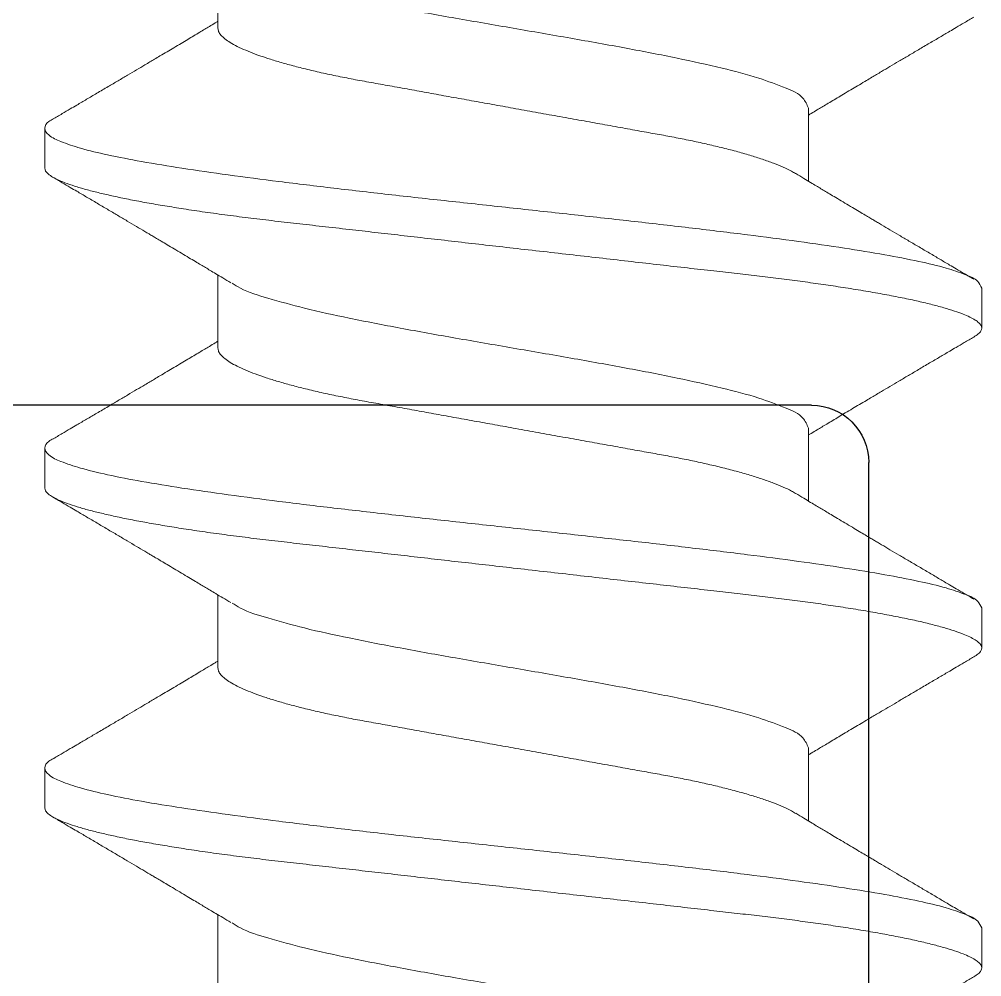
# Model space of a CAD drawing. Extents: x -82 to 113, y -82 to 93.
# Drawn here: x 19.3582 to 19.5267, y 87.1334 to 87.301 of the extents above; entities that cross this region are included whole.
import ezdxf

# ---------------------------------------------------------------- set-up
doc = ezdxf.new("R2010")
doc.units = 0
doc.header["$MEASUREMENT"] = 0
doc.linetypes.add('SLD-Solid', pattern=[0])
doc.layers.get('0').update_dxf_attribs({"linetype": 'CONTINUOUS'})
doc.layers.add('Ballons', color=7, linetype='CONTINUOUS')
doc.layers.add('VENT', color=5, linetype='CONTINUOUS')

# ---------------------------------------------------------------- blocks, each defined once
blk = doc.blocks.new('NO 8 2 IN')
at = {"color": 7, "linetype": 'SLD-Solid', "lineweight": 15}
for p, q in [((0.6425, 0.082), (0.6355, 0.082)), ((0.6985, 0.082), (0.6915, 0.082)), ((0.7545, 0.082), (0.7475, 0.082)), ((0.618, 0.05169), (0.60521, 0.05169)), ((0.674, 0.05169), (0.66121, 0.05169)), ((0.73, 0.05169), (0.71721, 0.05169)), ((0.786, 0.05169), (0.77321, 0.05169)), ((0.632, -0.05169), (0.64479, -0.05169)), ((0.688, -0.05169), (0.70079, -0.05169)), ((0.744, -0.05169), (0.75679, -0.05169)), ((0.6635, -0.082), (0.6705, -0.082)), ((0.7195, -0.082), (0.7265, -0.082)), ((0.7755, -0.082), (0.7825, -0.082))]:
    blk.add_line(p, q, dxfattribs=at)
for points, knots in [([(0.63386, 0.08045), (0.63399, 0.08074), (0.63431, 0.08144), (0.63552, 0.08233), (0.63707, 0.08107), (0.63801, 0.07885), (0.63918, 0.07537), (0.64028, 0.07064), (0.64143, 0.0647), (0.64257, 0.05766), (0.64372, 0.04964), (0.64488, 0.04077), (0.64603, 0.0312), (0.64719, 0.0211), (0.64834, 0.01064), (0.6495, 0), (0.65066, -0.01064), (0.65181, -0.0211), (0.65297, -0.03121), (0.65412, -0.04077), (0.65528, -0.04964), (0.65643, -0.05766), (0.65757, -0.06471), (0.65872, -0.07062), (0.65981, -0.07541), (0.66099, -0.07877), (0.66193, -0.08123), (0.66308, -0.0818), (0.6635, -0.082)], [0, 0, 0, 0, 0.005731, 0.013729, 0.021728, 0.035806, 0.057192, 0.085897, 0.121575, 0.16369, 0.211566, 0.264413, 0.32135, 0.381419, 0.443609, 0.506868, 0.570127, 0.632316, 0.692385, 0.749321, 0.802168, 0.850043, 0.892157, 0.927835, 0.956539, 0.977925, 0.992001, 1, 1, 1, 1]), ([(0.6425, 0.082), (0.64267, 0.08196), (0.64308, 0.08188), (0.64359, 0.08134), (0.64413, 0.08055), (0.64467, 0.07943), (0.64524, 0.078), (0.64582, 0.07624), (0.64639, 0.07424), (0.64694, 0.07201), (0.64749, 0.06959), (0.64804, 0.06692), (0.64858, 0.06404), (0.64911, 0.06094), (0.64965, 0.05756), (0.6502, 0.05389), (0.65074, 0.04995), (0.65126, 0.04587), (0.65176, 0.04167), (0.65225, 0.03731), (0.65277, 0.03278), (0.65329, 0.02821), (0.65381, 0.02362), (0.65433, 0.01904), (0.65486, 0.01436), (0.65541, 0.00962), (0.65595, 0.00482), (0.65652, -0.00015), (0.6571, -0.00526), (0.65769, -0.01048), (0.65828, -0.01564), (0.65886, -0.02071), (0.65942, -0.02565), (0.65997, -0.03045), (0.66048, -0.03495), (0.66096, -0.03915), (0.6614, -0.04309), (0.66187, -0.04691), (0.66235, -0.05063), (0.66285, -0.05422), (0.66338, -0.05776), (0.66393, -0.06122), (0.66452, -0.06456), (0.66511, -0.06766), (0.6657, -0.07048), (0.6663, -0.07301), (0.66689, -0.07524), (0.66746, -0.07712), (0.66801, -0.07865), (0.66852, -0.07985), (0.66902, -0.08079), (0.66951, -0.08145), (0.66998, -0.0819), (0.67034, -0.08197), (0.6705, -0.082)], [0, 0, 0, 0, 0.003092, 0.007218, 0.012848, 0.020196, 0.029358, 0.040368, 0.053221, 0.066587, 0.081415, 0.097635, 0.11516, 0.13389, 0.153715, 0.176448, 0.200174, 0.224724, 0.249924, 0.275905, 0.303091, 0.331379, 0.358167, 0.385658, 0.413725, 0.442232, 0.471038, 0.499995, 0.531578, 0.562966, 0.593969, 0.624401, 0.654092, 0.682884, 0.710636, 0.735058, 0.758527, 0.78147, 0.803831, 0.825476, 0.846274, 0.867849, 0.888108, 0.906911, 0.924131, 0.939662, 0.953422, 0.965357, 0.974673, 0.982441, 0.988705, 0.993557, 0.99719, 1, 1, 1, 1]), ([(0.68986, 0.08045), (0.68999, 0.08074), (0.69031, 0.08144), (0.69152, 0.08233), (0.69307, 0.08107), (0.69401, 0.07885), (0.69518, 0.07537), (0.69628, 0.07064), (0.69743, 0.0647), (0.69857, 0.05766), (0.69972, 0.04964), (0.70088, 0.04077), (0.70203, 0.0312), (0.70319, 0.0211), (0.70434, 0.01064), (0.7055, 0), (0.70666, -0.01064), (0.70781, -0.0211), (0.70897, -0.03121), (0.71012, -0.04077), (0.71128, -0.04964), (0.71243, -0.05766), (0.71357, -0.06471), (0.71472, -0.07062), (0.71581, -0.07541), (0.71699, -0.07877), (0.71793, -0.08123), (0.71908, -0.0818), (0.7195, -0.082)], [0, 0, 0, 0, 0.005731, 0.013729, 0.021728, 0.035806, 0.057192, 0.085897, 0.121575, 0.16369, 0.211566, 0.264413, 0.32135, 0.381419, 0.443609, 0.506868, 0.570127, 0.632316, 0.692385, 0.749321, 0.802168, 0.850043, 0.892157, 0.927835, 0.956539, 0.977925, 0.992001, 1, 1, 1, 1]), ([(0.6985, 0.082), (0.69867, 0.08196), (0.69908, 0.08188), (0.69959, 0.08134), (0.70013, 0.08055), (0.70067, 0.07943), (0.70124, 0.078), (0.70182, 0.07624), (0.70239, 0.07424), (0.70294, 0.07201), (0.70349, 0.06959), (0.70404, 0.06692), (0.70458, 0.06404), (0.70511, 0.06094), (0.70566, 0.05756), (0.7062, 0.05389), (0.70674, 0.04995), (0.70726, 0.04587), (0.70776, 0.04167), (0.70825, 0.03731), (0.70877, 0.03278), (0.70929, 0.02821), (0.70981, 0.02362), (0.71033, 0.01904), (0.71087, 0.01436), (0.71141, 0.00962), (0.71195, 0.00482), (0.71252, -0.00015), (0.7131, -0.00526), (0.71369, -0.01048), (0.71428, -0.01564), (0.71486, -0.02071), (0.71542, -0.02565), (0.71597, -0.03045), (0.71648, -0.03495), (0.71696, -0.03915), (0.7174, -0.04309), (0.71787, -0.04691), (0.71835, -0.05063), (0.71885, -0.05422), (0.71938, -0.05776), (0.71993, -0.06122), (0.72052, -0.06456), (0.72111, -0.06766), (0.7217, -0.07048), (0.7223, -0.07301), (0.72289, -0.07524), (0.72346, -0.07712), (0.72401, -0.07865), (0.72452, -0.07985), (0.72502, -0.08079), (0.72551, -0.08145), (0.72598, -0.0819), (0.72634, -0.08197), (0.7265, -0.082)], [0, 0, 0, 0, 0.003092, 0.007218, 0.012848, 0.020196, 0.029358, 0.040368, 0.053221, 0.066587, 0.081415, 0.097635, 0.11516, 0.13389, 0.153715, 0.176448, 0.200174, 0.224724, 0.249924, 0.275905, 0.303091, 0.331379, 0.358167, 0.385658, 0.413725, 0.442232, 0.471038, 0.499994, 0.531578, 0.562966, 0.593968, 0.624401, 0.654092, 0.682884, 0.710636, 0.735058, 0.758526, 0.78147, 0.803831, 0.825476, 0.846274, 0.867849, 0.888108, 0.906911, 0.924131, 0.939662, 0.953422, 0.965357, 0.974672, 0.982441, 0.988705, 0.993557, 0.99719, 1, 1, 1, 1]), ([(0.74586, 0.08045), (0.74599, 0.08074), (0.74631, 0.08144), (0.74752, 0.08233), (0.74907, 0.08107), (0.75001, 0.07885), (0.75118, 0.07537), (0.75228, 0.07064), (0.75343, 0.0647), (0.75457, 0.05766), (0.75572, 0.04964), (0.75688, 0.04077), (0.75803, 0.0312), (0.75919, 0.0211), (0.76034, 0.01064), (0.7615, 0), (0.76266, -0.01064), (0.76381, -0.0211), (0.76497, -0.03121), (0.76612, -0.04077), (0.76728, -0.04964), (0.76843, -0.05766), (0.76957, -0.06471), (0.77072, -0.07062), (0.77181, -0.07541), (0.77299, -0.07877), (0.77393, -0.08123), (0.77508, -0.0818), (0.7755, -0.082)], [0, 0, 0, 0, 0.0057312, 0.0137294, 0.0217283, 0.0358057, 0.0571924, 0.0858972, 0.1215754, 0.1636904, 0.2115661, 0.2644133, 0.3213499, 0.3814193, 0.4436088, 0.5068678, 0.5701267, 0.6323161, 0.6923852, 0.7493214, 0.8021681, 0.8500432, 0.8921576, 0.9278349, 0.956539, 0.9779248, 0.9920013, 1, 1, 1, 1]), ([(0.7545, 0.082), (0.75467, 0.08196), (0.75508, 0.08188), (0.75559, 0.08134), (0.75613, 0.08055), (0.75667, 0.07943), (0.75724, 0.078), (0.75782, 0.07624), (0.75839, 0.07424), (0.75894, 0.07201), (0.75949, 0.06959), (0.76004, 0.06692), (0.76058, 0.06404), (0.76111, 0.06094), (0.76166, 0.05756), (0.7622, 0.05389), (0.76274, 0.04995), (0.76326, 0.04587), (0.76376, 0.04167), (0.76425, 0.03731), (0.76477, 0.03278), (0.76529, 0.02821), (0.76581, 0.02362), (0.76633, 0.01904), (0.76687, 0.01436), (0.76741, 0.00962), (0.76795, 0.00482), (0.76852, -0.00015), (0.7691, -0.00526), (0.76969, -0.01048), (0.77028, -0.01564), (0.77086, -0.02071), (0.77142, -0.02565), (0.77197, -0.03045), (0.77248, -0.03495), (0.77296, -0.03915), (0.7734, -0.04309), (0.77387, -0.04691), (0.77435, -0.05063), (0.77485, -0.05422), (0.77538, -0.05776), (0.77593, -0.06122), (0.77652, -0.06456), (0.77711, -0.06766), (0.7777, -0.07048), (0.7783, -0.07301), (0.77889, -0.07524), (0.77946, -0.07712), (0.78001, -0.07865), (0.78052, -0.07985), (0.78102, -0.08079), (0.78151, -0.08145), (0.78198, -0.0819), (0.78234, -0.08197), (0.7825, -0.082)], [0, 0, 0, 0, 0.003092, 0.007218, 0.012848, 0.020196, 0.029358, 0.040369, 0.053221, 0.066587, 0.081415, 0.097635, 0.11516, 0.13389, 0.153715, 0.176448, 0.200174, 0.224724, 0.249924, 0.275906, 0.303091, 0.331379, 0.358168, 0.385658, 0.413725, 0.442232, 0.471038, 0.499995, 0.531578, 0.562966, 0.593969, 0.624401, 0.654092, 0.682884, 0.710636, 0.735058, 0.758527, 0.78147, 0.803831, 0.825476, 0.846274, 0.867849, 0.888108, 0.906911, 0.924131, 0.939662, 0.953422, 0.965357, 0.974673, 0.982441, 0.988705, 0.993557, 0.99719, 1, 1, 1, 1]), ([(0.63394, 0.08062), (0.63362, 0.08006), (0.63301, 0.07903), (0.63218, 0.07762), (0.63151, 0.07648), (0.63095, 0.07553), (0.63026, 0.07436), (0.62936, 0.07282), (0.62827, 0.07098), (0.62721, 0.06918), (0.62623, 0.06752), (0.6253, 0.06596), (0.62453, 0.06465), (0.62391, 0.06361), (0.62339, 0.06273), (0.62279, 0.06173), (0.62212, 0.0606), (0.62139, 0.05936), (0.62067, 0.05816), (0.61998, 0.057), (0.61933, 0.05592), (0.61874, 0.05493), (0.61819, 0.05401), (0.61765, 0.05311), (0.61719, 0.05234), (0.61689, 0.05184), (0.61679, 0.05169)], [0, 0, 0, 0, 0.057982, 0.10656, 0.145743, 0.175979, 0.205039, 0.26703, 0.335195, 0.395553, 0.453065, 0.507733, 0.55728, 0.588303, 0.615908, 0.648764, 0.691919, 0.733036, 0.777294, 0.8174, 0.853077, 0.889788, 0.920247, 0.948394, 0.983846, 1, 1, 1, 1]), ([(0.66256, 0.04945), (0.66228, 0.04991), (0.66175, 0.05078), (0.66103, 0.05198), (0.66043, 0.05298), (0.65991, 0.05385), (0.6594, 0.05471), (0.65882, 0.05567), (0.65814, 0.05681), (0.6574, 0.05805), (0.65664, 0.05932), (0.65593, 0.06051), (0.65532, 0.06153), (0.65483, 0.06237), (0.6544, 0.06309), (0.654, 0.06377), (0.65343, 0.06472), (0.65268, 0.06599), (0.65174, 0.06758), (0.65073, 0.06928), (0.6497, 0.07104), (0.64881, 0.07255), (0.64809, 0.07376), (0.64757, 0.07465), (0.64705, 0.07552), (0.64649, 0.07647), (0.64582, 0.07762), (0.64499, 0.07903), (0.64439, 0.08006), (0.64406, 0.08062)], [0, 0, 0, 0, 0.0451994, 0.0838995, 0.1160725, 0.1417313, 0.1675749, 0.1986999, 0.2351163, 0.2768365, 0.318633, 0.357685, 0.3906107, 0.4173953, 0.438437, 0.4596488, 0.4829882, 0.5298511, 0.5815661, 0.6360153, 0.6931995, 0.7506899, 0.7808661, 0.8094732, 0.8365086, 0.8645783, 0.9009618, 0.9460988, 1, 1, 1, 1]), ([(0.68994, 0.08062), (0.68962, 0.08006), (0.68901, 0.07903), (0.68818, 0.07762), (0.68751, 0.07648), (0.68695, 0.07553), (0.68626, 0.07436), (0.68536, 0.07282), (0.68427, 0.07098), (0.68321, 0.06918), (0.68223, 0.06752), (0.6813, 0.06596), (0.68053, 0.06465), (0.67991, 0.06361), (0.67939, 0.06273), (0.67879, 0.06173), (0.67812, 0.0606), (0.67739, 0.05936), (0.67667, 0.05816), (0.67598, 0.057), (0.67533, 0.05592), (0.67474, 0.05493), (0.67419, 0.05401), (0.67365, 0.05311), (0.67319, 0.05234), (0.67289, 0.05184), (0.67279, 0.05169)], [0, 0, 0, 0, 0.057982, 0.10656, 0.145743, 0.175978, 0.205039, 0.26703, 0.335195, 0.395552, 0.453065, 0.507732, 0.55728, 0.588303, 0.615908, 0.648764, 0.691919, 0.733036, 0.777294, 0.8174, 0.853077, 0.889788, 0.920247, 0.948394, 0.983846, 1, 1, 1, 1]), ([(0.71856, 0.04945), (0.71828, 0.04991), (0.71775, 0.05078), (0.71703, 0.05198), (0.71643, 0.05298), (0.71591, 0.05385), (0.7154, 0.05471), (0.71482, 0.05567), (0.71414, 0.05681), (0.7134, 0.05805), (0.71264, 0.05932), (0.71193, 0.06051), (0.71132, 0.06153), (0.71083, 0.06237), (0.7104, 0.06309), (0.71, 0.06377), (0.70943, 0.06472), (0.70868, 0.06599), (0.70774, 0.06758), (0.70673, 0.06928), (0.7057, 0.07104), (0.70481, 0.07255), (0.70409, 0.07376), (0.70357, 0.07465), (0.70305, 0.07552), (0.70249, 0.07647), (0.70182, 0.07762), (0.70099, 0.07903), (0.70039, 0.08006), (0.70006, 0.08062)], [0, 0, 0, 0, 0.045199, 0.083899, 0.116073, 0.141731, 0.167575, 0.198699, 0.235117, 0.276837, 0.318632, 0.357685, 0.39061, 0.417396, 0.438437, 0.459649, 0.482989, 0.529851, 0.581567, 0.636016, 0.6932, 0.750691, 0.780867, 0.809473, 0.836508, 0.864578, 0.900963, 0.9461, 1, 1, 1, 1]), ([(0.74594, 0.08062), (0.74562, 0.08006), (0.74501, 0.07903), (0.74418, 0.07762), (0.74351, 0.07648), (0.74295, 0.07553), (0.74226, 0.07436), (0.74136, 0.07282), (0.74027, 0.07098), (0.73921, 0.06918), (0.73823, 0.06752), (0.7373, 0.06596), (0.73653, 0.06465), (0.73591, 0.06361), (0.73539, 0.06273), (0.73479, 0.06173), (0.73412, 0.0606), (0.73339, 0.05936), (0.73267, 0.05816), (0.73198, 0.057), (0.73133, 0.05592), (0.73074, 0.05493), (0.73019, 0.05401), (0.72965, 0.05311), (0.72919, 0.05234), (0.72889, 0.05184), (0.72879, 0.05169)], [0, 0, 0, 0, 0.057982, 0.10656, 0.145743, 0.175978, 0.205039, 0.267031, 0.335196, 0.395553, 0.453065, 0.507733, 0.55728, 0.588303, 0.615909, 0.648764, 0.691919, 0.733036, 0.777294, 0.817401, 0.853077, 0.889788, 0.920247, 0.948394, 0.983846, 1, 1, 1, 1]), ([(0.77456, 0.04945), (0.77428, 0.04991), (0.77375, 0.05078), (0.77303, 0.05198), (0.77243, 0.05298), (0.77191, 0.05385), (0.7714, 0.05471), (0.77082, 0.05567), (0.77014, 0.05681), (0.7694, 0.05805), (0.76864, 0.05932), (0.76793, 0.06051), (0.76732, 0.06153), (0.76683, 0.06237), (0.7664, 0.06309), (0.766, 0.06377), (0.76543, 0.06472), (0.76468, 0.06599), (0.76374, 0.06758), (0.76273, 0.06928), (0.7617, 0.07104), (0.76081, 0.07255), (0.76009, 0.07376), (0.75957, 0.07465), (0.75905, 0.07552), (0.75849, 0.07647), (0.75782, 0.07762), (0.75699, 0.07903), (0.75639, 0.08006), (0.75606, 0.08062)], [0, 0, 0, 0, 0.0451999, 0.083899, 0.1160726, 0.1417319, 0.1675755, 0.1986995, 0.2351164, 0.2768371, 0.3186332, 0.3576857, 0.3906104, 0.417396, 0.4384372, 0.4596495, 0.4829884, 0.5298514, 0.5815664, 0.6360157, 0.6932004, 0.7506903, 0.7808665, 0.8094736, 0.8365085, 0.8645782, 0.9009622, 0.9460993, 1, 1, 1, 1]), ([(0.618, 0.05169), (0.6182, 0.05166), (0.61864, 0.05159), (0.61927, 0.05114), (0.6199, 0.05045), (0.62056, 0.04949), (0.62123, 0.04825), (0.6219, 0.04678), (0.62256, 0.04508), (0.62322, 0.0432), (0.62387, 0.0411), (0.62451, 0.0388), (0.62516, 0.03628), (0.6258, 0.03355), (0.62642, 0.03063), (0.62702, 0.0276), (0.62759, 0.02443), (0.62818, 0.02113), (0.62879, 0.01775), (0.62942, 0.0143), (0.63005, 0.01082), (0.63069, 0.00726), (0.63134, 0.00364), (0.63201, -0.00007), (0.6327, -0.00386), (0.63339, -0.00769), (0.63407, -0.01146), (0.63473, -0.01513), (0.63537, -0.01868), (0.63598, -0.02203), (0.63654, -0.02517), (0.63708, -0.02813), (0.63765, -0.03098), (0.63824, -0.03372), (0.63887, -0.03639), (0.63952, -0.03894), (0.64021, -0.04135), (0.6409, -0.04355), (0.64159, -0.0455), (0.64229, -0.0472), (0.64288, -0.04849), (0.6433, -0.04919), (0.64345, -0.04943)], [0, 0, 0, 0, 0.00566, 0.012577, 0.021365, 0.032352, 0.045689, 0.061423, 0.078422, 0.097441, 0.118359, 0.141021, 0.165246, 0.19242, 0.220865, 0.25031, 0.2806, 0.312419, 0.345788, 0.378482, 0.412166, 0.446614, 0.481581, 0.516811, 0.554171, 0.591217, 0.627644, 0.663165, 0.697515, 0.730461, 0.760059, 0.788419, 0.816064, 0.842792, 0.868376, 0.894021, 0.917895, 0.939784, 0.95951, 0.976937, 0.991987, 1, 1, 1, 1]), ([(0.674, 0.05169), (0.6742, 0.05166), (0.67464, 0.05159), (0.67527, 0.05114), (0.6759, 0.05045), (0.67656, 0.04949), (0.67723, 0.04825), (0.6779, 0.04678), (0.67856, 0.04508), (0.67922, 0.0432), (0.67987, 0.0411), (0.68051, 0.0388), (0.68116, 0.03628), (0.6818, 0.03355), (0.68242, 0.03063), (0.68302, 0.0276), (0.68359, 0.02443), (0.68418, 0.02113), (0.68479, 0.01775), (0.68542, 0.0143), (0.68605, 0.01082), (0.68669, 0.00726), (0.68734, 0.00364), (0.68801, -0.00007), (0.6887, -0.00386), (0.68939, -0.00769), (0.69007, -0.01146), (0.69073, -0.01513), (0.69137, -0.01868), (0.69198, -0.02203), (0.69254, -0.02517), (0.69308, -0.02813), (0.69365, -0.03098), (0.69424, -0.03372), (0.69487, -0.03639), (0.69552, -0.03894), (0.69621, -0.04135), (0.6969, -0.04355), (0.69759, -0.0455), (0.69829, -0.0472), (0.69888, -0.04849), (0.6993, -0.04919), (0.69945, -0.04943)], [0, 0, 0, 0, 0.00566, 0.012578, 0.021366, 0.032352, 0.04569, 0.061424, 0.078422, 0.097441, 0.118359, 0.141021, 0.165246, 0.192421, 0.220865, 0.250311, 0.2806, 0.312419, 0.345788, 0.378482, 0.412166, 0.446614, 0.481581, 0.516811, 0.554171, 0.591217, 0.627644, 0.663165, 0.697515, 0.730461, 0.760059, 0.788419, 0.816064, 0.842792, 0.868377, 0.894021, 0.917895, 0.939785, 0.95951, 0.976938, 0.991987, 1, 1, 1, 1]), ([(0.73, 0.05169), (0.7302, 0.05166), (0.73064, 0.05159), (0.73127, 0.05114), (0.7319, 0.05045), (0.73256, 0.04949), (0.73323, 0.04825), (0.7339, 0.04678), (0.73456, 0.04508), (0.73522, 0.0432), (0.73587, 0.0411), (0.73651, 0.0388), (0.73716, 0.03628), (0.7378, 0.03355), (0.73842, 0.03063), (0.73902, 0.0276), (0.73959, 0.02443), (0.74018, 0.02113), (0.74079, 0.01775), (0.74142, 0.0143), (0.74205, 0.01082), (0.74269, 0.00726), (0.74334, 0.00364), (0.74401, -0.00007), (0.7447, -0.00386), (0.74539, -0.00769), (0.74607, -0.01146), (0.74673, -0.01513), (0.74737, -0.01868), (0.74798, -0.02203), (0.74854, -0.02517), (0.74908, -0.02813), (0.74965, -0.03098), (0.75024, -0.03372), (0.75087, -0.03639), (0.75152, -0.03894), (0.75221, -0.04135), (0.7529, -0.04355), (0.75359, -0.0455), (0.75429, -0.0472), (0.75488, -0.04849), (0.7553, -0.04919), (0.75545, -0.04943)], [0, 0, 0, 0, 0.00566, 0.012578, 0.021366, 0.032352, 0.04569, 0.061424, 0.078423, 0.097441, 0.118359, 0.141021, 0.165246, 0.192421, 0.220865, 0.250311, 0.2806, 0.312419, 0.345788, 0.378482, 0.412166, 0.446614, 0.481581, 0.516811, 0.554171, 0.591217, 0.627644, 0.663165, 0.697515, 0.730461, 0.760059, 0.788419, 0.816064, 0.842792, 0.868376, 0.894021, 0.917895, 0.939784, 0.95951, 0.976938, 0.991987, 1, 1, 1, 1]), ([(0.60663, 0.04922), (0.60693, 0.04874), (0.60814, 0.04681), (0.60941, 0.04246), (0.61118, 0.03613), (0.61285, 0.02837), (0.61457, 0.01954), (0.61628, 0.00996), (0.618, 0), (0.61972, -0.00996), (0.62143, -0.01954), (0.62314, -0.02838), (0.62485, -0.0361), (0.6265, -0.04254), (0.62824, -0.04717), (0.62968, -0.05064), (0.63137, -0.0514), (0.632, -0.05169)], [0, 0, 0, 0, 0.016211, 0.064626, 0.128031, 0.204413, 0.291076, 0.384847, 0.48225, 0.579652, 0.673423, 0.760083, 0.836464, 0.899866, 0.948278, 0.98085, 1, 1, 1, 1]), ([(0.66263, 0.04922), (0.66293, 0.04874), (0.66414, 0.04681), (0.66541, 0.04246), (0.66718, 0.03613), (0.66885, 0.02837), (0.67057, 0.01954), (0.67228, 0.00996), (0.674, 0), (0.67572, -0.00996), (0.67743, -0.01954), (0.67914, -0.02838), (0.68085, -0.0361), (0.6825, -0.04254), (0.68424, -0.04717), (0.68568, -0.05064), (0.68737, -0.0514), (0.688, -0.05169)], [0, 0, 0, 0, 0.016211, 0.064626, 0.128031, 0.204413, 0.291076, 0.384847, 0.48225, 0.579652, 0.673423, 0.760084, 0.836464, 0.899866, 0.948278, 0.980851, 1, 1, 1, 1]), ([(0.71863, 0.04922), (0.71893, 0.04874), (0.72014, 0.04681), (0.72141, 0.04246), (0.72318, 0.03613), (0.72485, 0.02837), (0.72657, 0.01954), (0.72828, 0.00996), (0.73, 0), (0.73172, -0.00996), (0.73343, -0.01954), (0.73514, -0.02838), (0.73685, -0.0361), (0.7385, -0.04254), (0.74024, -0.04717), (0.74168, -0.05064), (0.74337, -0.0514), (0.744, -0.05169)], [0, 0, 0, 0, 0.016211, 0.064626, 0.128031, 0.204413, 0.291076, 0.384847, 0.48225, 0.579652, 0.673423, 0.760083, 0.836464, 0.899866, 0.948278, 0.98085, 1, 1, 1, 1]), ([(0.77463, 0.04922), (0.77493, 0.04874), (0.77614, 0.04681), (0.77741, 0.04246), (0.77918, 0.03613), (0.78085, 0.02837), (0.78257, 0.01954), (0.78428, 0.00996), (0.786, 0), (0.78772, -0.00996), (0.78943, -0.01954), (0.79114, -0.02838), (0.79285, -0.0361), (0.7945, -0.04254), (0.79624, -0.04717), (0.79768, -0.05064), (0.79937, -0.0514), (0.8, -0.05169)], [0, 0, 0, 0, 0.016211, 0.064626, 0.128031, 0.204413, 0.291076, 0.384847, 0.48225, 0.579652, 0.673423, 0.760083, 0.836464, 0.899866, 0.948278, 0.98085, 1, 1, 1, 1]), ([(0.64344, -0.04945), (0.64372, -0.04991), (0.64425, -0.05078), (0.64497, -0.05198), (0.64557, -0.05298), (0.64609, -0.05385), (0.6466, -0.05471), (0.64718, -0.05567), (0.64786, -0.05681), (0.6486, -0.05805), (0.64936, -0.05932), (0.65007, -0.06051), (0.65068, -0.06153), (0.65117, -0.06237), (0.6516, -0.06309), (0.652, -0.06377), (0.65257, -0.06472), (0.65332, -0.06599), (0.65426, -0.06758), (0.65527, -0.06928), (0.6563, -0.07104), (0.65719, -0.07255), (0.65791, -0.07376), (0.65843, -0.07465), (0.65895, -0.07552), (0.65951, -0.07647), (0.66018, -0.07762), (0.66101, -0.07903), (0.66161, -0.08006), (0.66194, -0.08062)], [0, 0, 0, 0, 0.0451994, 0.0838995, 0.1160725, 0.1417313, 0.1675749, 0.1986999, 0.2351163, 0.2768365, 0.318633, 0.357685, 0.3906107, 0.4173953, 0.438437, 0.4596488, 0.4829882, 0.5298511, 0.5815661, 0.6360153, 0.6931995, 0.7506899, 0.7808661, 0.8094732, 0.8365086, 0.8645783, 0.9009618, 0.9460988, 1, 1, 1, 1]), ([(0.69944, -0.04945), (0.69972, -0.04991), (0.70025, -0.05078), (0.70097, -0.05198), (0.70157, -0.05298), (0.70209, -0.05385), (0.7026, -0.05471), (0.70318, -0.05567), (0.70386, -0.05681), (0.7046, -0.05805), (0.70536, -0.05932), (0.70607, -0.06051), (0.70668, -0.06153), (0.70717, -0.06237), (0.7076, -0.06309), (0.708, -0.06377), (0.70857, -0.06472), (0.70932, -0.06599), (0.71026, -0.06758), (0.71127, -0.06928), (0.7123, -0.07104), (0.71319, -0.07255), (0.71391, -0.07376), (0.71443, -0.07465), (0.71495, -0.07552), (0.71551, -0.07647), (0.71618, -0.07762), (0.71701, -0.07903), (0.71761, -0.08006), (0.71794, -0.08062)], [0, 0, 0, 0, 0.045199, 0.0839, 0.116073, 0.141732, 0.167576, 0.1987, 0.235116, 0.276837, 0.318633, 0.357686, 0.390611, 0.417395, 0.438437, 0.45965, 0.482988, 0.529851, 0.581566, 0.636015, 0.693201, 0.75069, 0.780866, 0.809473, 0.836509, 0.864578, 0.900962, 0.946099, 1, 1, 1, 1]), ([(0.75544, -0.04945), (0.75572, -0.04991), (0.75625, -0.05078), (0.75697, -0.05198), (0.75757, -0.05298), (0.75809, -0.05385), (0.7586, -0.05471), (0.75918, -0.05567), (0.75986, -0.05681), (0.7606, -0.05805), (0.76136, -0.05932), (0.76207, -0.06051), (0.76268, -0.06153), (0.76317, -0.06237), (0.7636, -0.06309), (0.764, -0.06377), (0.76457, -0.06472), (0.76532, -0.06599), (0.76626, -0.06758), (0.76727, -0.06928), (0.7683, -0.07104), (0.76919, -0.07255), (0.76991, -0.07376), (0.77043, -0.07465), (0.77095, -0.07552), (0.77151, -0.07647), (0.77218, -0.07762), (0.77301, -0.07903), (0.77361, -0.08006), (0.77394, -0.08062)], [0, 0, 0, 0, 0.045199, 0.083899, 0.116073, 0.141732, 0.167575, 0.1987, 0.235116, 0.276837, 0.318633, 0.357685, 0.39061, 0.417395, 0.438437, 0.45965, 0.482988, 0.529851, 0.581566, 0.636015, 0.6932, 0.75069, 0.780866, 0.809473, 0.836508, 0.864578, 0.900962, 0.946099, 1, 1, 1, 1]), ([(0.61606, -0.08062), (0.61638, -0.08006), (0.61699, -0.07903), (0.61782, -0.07762), (0.61849, -0.07648), (0.61905, -0.07553), (0.61974, -0.07436), (0.62064, -0.07282), (0.62173, -0.07098), (0.62279, -0.06918), (0.62377, -0.06752), (0.6247, -0.06596), (0.62547, -0.06465), (0.62609, -0.06361), (0.62661, -0.06273), (0.62721, -0.06173), (0.62788, -0.0606), (0.62861, -0.05936), (0.62933, -0.05816), (0.63002, -0.057), (0.63067, -0.05592), (0.63126, -0.05493), (0.63181, -0.05401), (0.63235, -0.05311), (0.63281, -0.05234), (0.63311, -0.05184), (0.63321, -0.05169)], [0, 0, 0, 0, 0.0579817, 0.1065596, 0.1457427, 0.1759776, 0.2050392, 0.2670301, 0.3351954, 0.3955529, 0.4530647, 0.5077331, 0.5572798, 0.5883029, 0.6159083, 0.6487641, 0.6919186, 0.7330355, 0.7772941, 0.8174003, 0.8530775, 0.8897876, 0.9202468, 0.9483936, 0.9838456, 1, 1, 1, 1]), ([(0.67206, -0.08062), (0.67238, -0.08006), (0.67299, -0.07903), (0.67382, -0.07762), (0.67449, -0.07648), (0.67505, -0.07553), (0.67574, -0.07436), (0.67664, -0.07282), (0.67773, -0.07098), (0.67879, -0.06918), (0.67977, -0.06752), (0.6807, -0.06596), (0.68147, -0.06465), (0.68209, -0.06361), (0.68261, -0.06273), (0.68321, -0.06173), (0.68388, -0.0606), (0.68461, -0.05936), (0.68533, -0.05816), (0.68602, -0.057), (0.68667, -0.05592), (0.68726, -0.05493), (0.68781, -0.05401), (0.68835, -0.05311), (0.68881, -0.05234), (0.68911, -0.05184), (0.68921, -0.05169)], [0, 0, 0, 0, 0.0579828, 0.1065596, 0.1457427, 0.1759787, 0.2050392, 0.2670312, 0.3351953, 0.3955529, 0.4530647, 0.5077331, 0.5572798, 0.5883029, 0.6159083, 0.6487641, 0.6919186, 0.7330355, 0.7772941, 0.8174003, 0.8530775, 0.8897876, 0.9202468, 0.9483936, 0.9838456, 1, 1, 1, 1]), ([(0.72806, -0.08062), (0.72838, -0.08006), (0.72899, -0.07903), (0.72982, -0.07762), (0.73049, -0.07648), (0.73105, -0.07553), (0.73174, -0.07436), (0.73264, -0.07282), (0.73373, -0.07098), (0.73479, -0.06918), (0.73577, -0.06752), (0.7367, -0.06596), (0.73747, -0.06465), (0.73809, -0.06361), (0.73861, -0.06273), (0.73921, -0.06173), (0.73988, -0.0606), (0.74061, -0.05936), (0.74133, -0.05816), (0.74202, -0.057), (0.74267, -0.05592), (0.74326, -0.05493), (0.74381, -0.05401), (0.74435, -0.05311), (0.74481, -0.05234), (0.74511, -0.05184), (0.74521, -0.05169)], [0, 0, 0, 0, 0.0579822, 0.1065601, 0.1457433, 0.1759787, 0.2050392, 0.2670307, 0.3351959, 0.3955529, 0.4530653, 0.5077331, 0.5572798, 0.5883034, 0.6159088, 0.6487641, 0.6919192, 0.7330361, 0.7772946, 0.8174008, 0.8530775, 0.8897876, 0.9202473, 0.9483941, 0.9838456, 1, 1, 1, 1]), ([(0.78406, -0.08062), (0.78438, -0.08006), (0.78499, -0.07903), (0.78582, -0.07762), (0.78649, -0.07648), (0.78705, -0.07553), (0.78774, -0.07436), (0.78864, -0.07282), (0.78973, -0.07098), (0.79079, -0.06918), (0.79177, -0.06752), (0.7927, -0.06596), (0.79347, -0.06465), (0.79409, -0.06361), (0.79461, -0.06273), (0.79521, -0.06173), (0.79588, -0.0606), (0.79661, -0.05936), (0.79733, -0.05816), (0.79802, -0.057), (0.79867, -0.05592), (0.79926, -0.05493), (0.79981, -0.05401), (0.80035, -0.05311), (0.80081, -0.05234), (0.80111, -0.05184), (0.80121, -0.05169)], [0, 0, 0, 0, 0.057982, 0.10656, 0.145743, 0.175978, 0.205039, 0.267031, 0.335195, 0.395552, 0.453065, 0.507733, 0.557279, 0.588303, 0.615909, 0.648764, 0.691919, 0.733036, 0.777294, 0.8174, 0.853077, 0.889787, 0.920247, 0.948394, 0.983846, 1, 1, 1, 1]), ([(0.6705, -0.082), (0.67067, -0.08196), (0.67107, -0.08188), (0.6716, -0.08134), (0.67189, -0.08088), (0.67206, -0.08062)], [0, 0, 0, 0, 0.2409576, 0.562463, 1, 1, 1, 1]), ([(0.7265, -0.082), (0.72667, -0.08196), (0.72707, -0.08188), (0.7276, -0.08134), (0.72789, -0.08088), (0.72806, -0.08062)], [0, 0, 0, 0, 0.2409584, 0.5624519, 1, 1, 1, 1]), ([(0.7825, -0.082), (0.78267, -0.08196), (0.78307, -0.08188), (0.7836, -0.08134), (0.78389, -0.08088), (0.78406, -0.08062)], [0, 0, 0, 0, 0.240958, 0.562452, 1, 1, 1, 1])]:
    blk.add_open_spline(points, degree=3, knots=knots, dxfattribs=at)
blk = doc.blocks.new('3203-1_Sash_Component')
for p, q in [((0.72224, 2.37998), (1.29244, 2.37998)), ((0.71224, 2.19998), (0.71224, 2.36998))]:
    blk.add_line(p, q)
blk.add_arc((0.72224, 2.36998), 0.01, 90, 180)
blk = doc.blocks.new('3203_Sash_Assembly')
blk.add_blockref('3203-1_Sash_Component', (0, 0))

msp = doc.modelspace()

# ---------------------------------------------------------------- block references
at = {"layer": 'Ballons', "xscale": -1, "rotation": 89.99999999949752}
msp.add_blockref('NO 8 2 IN', (19.44465, 87.91747), dxfattribs=at)
at = {"layer": 'VENT', "xscale": -1, "rotation": 359.9999999994975}
msp.add_blockref('3203_Sash_Assembly', (20.2191, 84.85349), dxfattribs=at)

doc.saveas('drawing.dxf')
